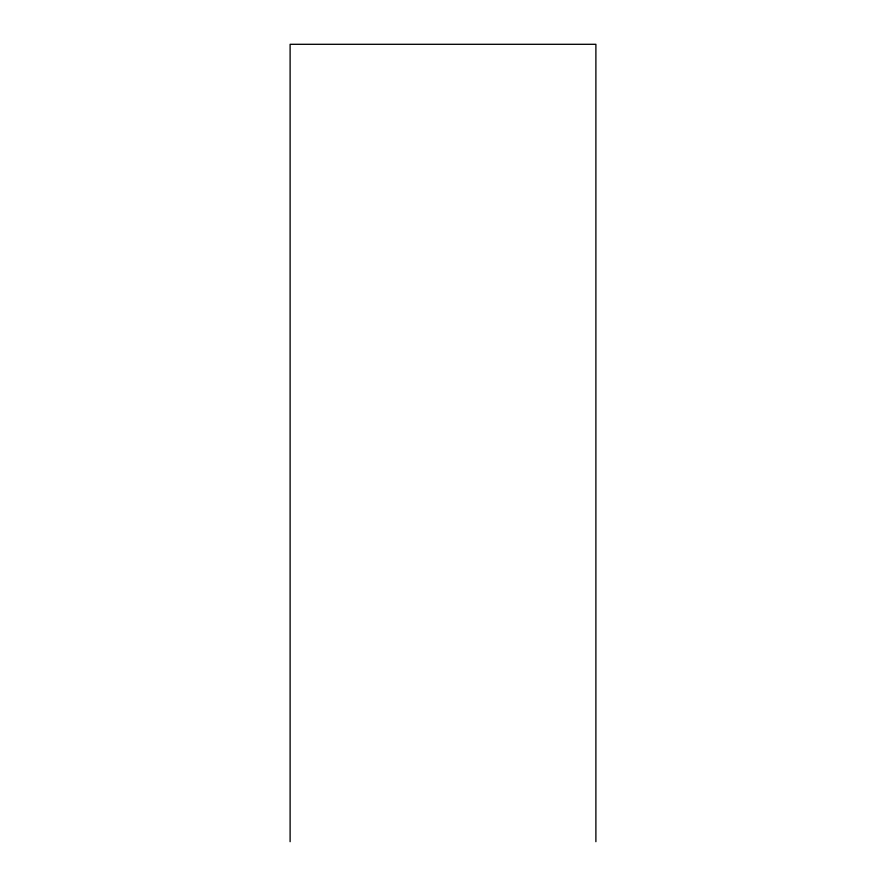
<?xml version="1.0" encoding="UTF-8"?>
<svg xmlns="http://www.w3.org/2000/svg" width="886" height="886" viewBox="0 0 886 886"><rect width="100%" height="100%" fill="white"/><g stroke="black" fill="none" stroke-linecap="round" stroke-linejoin="round"><path stroke-width="1.33" d="M595.89 841.7L595.89 44.3L290.11 44.3L290.11 841.7"/></g></svg>
